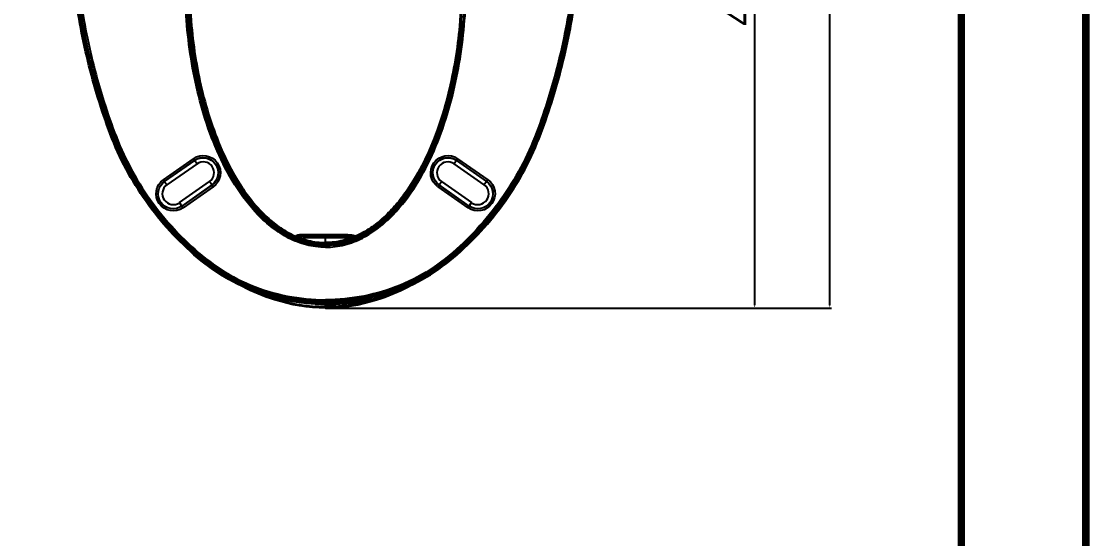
# Model space of a CAD drawing. Header units: millimetres. Extents: x 28 to 2369, y -329 to 1679.
# Drawn here: x 1583 to 2369, y 675 to 1056 of the extents above; entities that cross this region are included whole.
import ezdxf

# ---------------------------------------------------------------- set-up
doc = ezdxf.new("R2010")
doc.units = ezdxf.units.MM
doc.layers.get('Defpoints').update_dxf_attribs({"linetype": 'CONTINUOUS'})
doc.layers.add('1LINE', color=7, linetype='CONTINUOUS')
doc.styles.add('Annotative', font='malgun.ttf')
doc.dimstyles.new('WOO', dxfattribs={"dimtxt": 20, "dimasz": 2, "dimexe": 1.25, "dimexo": 0.3, "dimgap": 1, "dimtad": 1, "dimdec": 1, "dimzin": 1, "dimdsep": 46, "dimtxsty": 'Annotative', "dimcen": 0, "dimclrd": 1, "dimclre": 1, "dimclrt": 2, "dimadec": 0, "dimazin": 0, "dimtfac": 1, "dimtdec": 1, "dimtofl": 0, "dimtmove": 0, "dimatfit": 3, "dimfxl": 0, "dimarcsym": 0})

# ---------------------------------------------------------------- blocks, each defined once
blk = doc.blocks.new('*D14')
at = {"layer": '1LINE', "color": 1, "lineweight": -2}
for p, q in [((1882.84, 1304.92), (2123.76, 1304.92)), ((2122.51, 1302.92), (2122.51, 846.68)), ((1807.34, 844.68), (2123.76, 844.68))]:
    blk.add_line(p, q, dxfattribs=at)
at = {"layer": '1LINE', "color": 1}
for points in [[(2122.18, 1302.92), (2122.84, 1302.92), (2122.51, 1304.92)], [(2122.18, 846.68), (2122.84, 846.68), (2122.51, 844.68)]]:
    blk.add_solid(points, dxfattribs=at)
at = {"layer": 'Defpoints', "color": 0}
for p in [(1882.54, 1304.92, 0), (1807.04, 844.68), (2122.51, 844.68)]:
    blk.add_point(p, dxfattribs=at)
at = {"layer": '1LINE', "color": 2, "insert": (2111.18, 1074.8), "char_height": 20, "attachment_point": 5, "rotation": 90, "style": 'Annotative'}
blk.add_mtext('460', dxfattribs=at)
blk = doc.blocks.new('*D15')
at = {"layer": '1LINE', "color": 1, "lineweight": -2}
for p, q in [((1882.84, 1342.52), (2179.26, 1342.52)), ((2178.01, 846.68), (2178.01, 1340.52)), ((1807.34, 844.68), (2179.26, 844.68))]:
    blk.add_line(p, q, dxfattribs=at)
at = {"layer": '1LINE', "color": 1}
for points in [[(2177.68, 1340.52), (2178.35, 1340.52), (2178.01, 1342.52)], [(2177.68, 846.68), (2178.35, 846.68), (2178.01, 844.68)]]:
    blk.add_solid(points, dxfattribs=at)
at = {"layer": 'Defpoints', "color": 0}
for p in [(1882.54, 1342.52, 0), (2178.01, 1342.52), (1807.04, 844.68)]:
    blk.add_point(p, dxfattribs=at)
at = {"layer": '1LINE', "color": 2, "insert": (2166.68, 1093.6), "char_height": 20, "attachment_point": 5, "rotation": 90, "style": 'Annotative'}
blk.add_mtext('498', dxfattribs=at)

msp = doc.modelspace()

# ---------------------------------------------------------------- linework, layer by layer
at = {"layer": '1LINE'}
for p, q in [((1708.53, 1052.34), (1707.54, 1052.25)), ((1905.55, 1052.34), (1906.55, 1052.25)), ((1687.74, 939.06), (1709.86, 954.55)), ((1688.6, 937.83), (1710.72, 953.32)), ((1688.66, 937.75), (1710.77, 953.24)), ((1709.86, 954.55), (1710.72, 953.32)), ((1710.72, 953.32), (1710.77, 953.24)), ((1710.77, 953.24), (1712.49, 950.78)), ((1903.31, 953.24), (1901.59, 950.78)), ((1903.37, 953.32), (1903.31, 953.24)), ((1903.31, 953.24), (1925.43, 937.75)), ((1904.23, 954.55), (1903.37, 953.32)), ((1903.37, 953.32), (1925.49, 937.83)), ((1904.23, 954.55), (1926.35, 939.06)), ((1712.49, 950.78), (1690.38, 935.29)), ((1923.71, 935.29), (1901.59, 950.78)), ((1688.6, 937.83), (1687.74, 939.06)), ((1688.6, 937.83), (1688.66, 937.75)), ((1688.66, 937.75), (1690.38, 935.29)), ((1699.55, 922.19), (1721.67, 937.67)), ((1723.39, 935.21), (1721.67, 937.67)), ((1890.7, 935.21), (1892.42, 937.67)), ((1892.42, 937.67), (1914.53, 922.19)), ((1925.43, 937.75), (1923.71, 935.29)), ((1925.49, 937.83), (1925.43, 937.75)), ((1926.35, 939.06), (1925.49, 937.83)), ((1723.39, 935.21), (1701.27, 919.73)), ((1723.45, 935.13), (1701.33, 919.65)), ((1724.31, 933.9), (1702.19, 918.42)), ((1723.45, 935.13), (1723.39, 935.21)), ((1724.31, 933.9), (1723.45, 935.13)), ((1890.64, 935.13), (1889.78, 933.9)), ((1911.89, 918.42), (1889.78, 933.9)), ((1890.64, 935.13), (1890.7, 935.21)), ((1912.76, 919.65), (1890.64, 935.13)), ((1912.81, 919.73), (1890.7, 935.21)), ((1701.27, 919.73), (1699.55, 922.19)), ((1701.33, 919.65), (1701.27, 919.73)), ((1701.33, 919.65), (1702.19, 918.42)), ((1912.76, 919.65), (1911.89, 918.42)), ((1912.76, 919.65), (1912.81, 919.73)), ((1912.81, 919.73), (1914.53, 922.19)), ((1823.54, 898.59), (1790.54, 898.59)), ((1790.54, 898.09), (1790.54, 898.59)), ((1790.54, 898.09), (1823.54, 898.09)), ((1823.54, 897.09), (1790.54, 897.09)), ((1790.54, 896.59), (1790.54, 897.09)), ((1790.54, 896.59), (1823.54, 896.59)), ((1823.54, 898.09), (1823.54, 898.59)), ((1823.54, 896.59), (1823.54, 897.09))]:
    msp.add_line(p, q, dxfattribs=at)
at = {"layer": '1LINE', "color": 4, "const_width": 5.55}
for points in [[(35.1, 27.18), (2366.4, 27.18), (2366.4, 1675.74), (35.1, 1675.74)], [(126.69, 85.46), (2274.82, 85.46), (2274.82, 1617.45), (126.69, 1617.45)]]:
    msp.add_lwpolyline(points, close=True, dxfattribs=at)
at = {"layer": '1LINE', "extrusion": (-1.0676e-27, -5.81175e-12, -1)}
for centre, start, end in [((-1717.08, 944.23, 0), 55, 235), ((-1897, 944.23, 0), 305, 125), ((-1694.97, 928.74, 0), 235, 55), ((-1919.12, 928.74, 0), 125, 305)]:
    msp.add_arc(centre, 12.6, start, end, dxfattribs=at)
at = {"layer": '1LINE', "extrusion": (-6.12303e-17, 1.12478e-32, -1)}
for centre, radius, start, end in [((-1717.08, 944.23, 0), 11.1, 55, 235), ((-1717.08, 944.23, 0), 11, 55, 235), ((-1897, 944.23, 0), 11.1, 305, 125), ((-1897, 944.23, 0), 11, 305, 125), ((-1694.97, 928.74, 0), 11.1, 235, 55), ((-1694.97, 928.74, 0), 11, 235, 55), ((-1919.12, 928.74, 0), 11.1, 125, 305), ((-1919.12, 928.74, 0), 11, 125, 305)]:
    msp.add_arc(centre, radius, start, end, dxfattribs=at)
at = {"layer": '1LINE'}
for centre, radius, start, end in [((1717.08, 944.23, 0), 8, 305, 125), ((1897, 944.23, 0), 8, 55, 235), ((1694.97, 928.74, 0), 8, 125, 305), ((1919.12, 928.74, 0), 8, 235, 55), ((1790.54, 878.59, 0), 20, 90, 105.10454), ((1790.54, 878.59, 0), 18.5, 90, 97.88483), ((1823.54, 878.59, 0), 19.5, 76.84595, 90)]:
    msp.add_arc(centre, radius, start, end, dxfattribs=at)
at = {"layer": '1LINE', "extrusion": (0, 0, -1)}
for centre, radius, start, end in [((-1790.54, 878.59, 0), 19.5, 76.84595, 90), ((-1823.54, 878.59, 0), 20, 90, 105.10454), ((-1823.54, 878.59, 0), 18.5, 90, 97.88483)]:
    msp.add_arc(centre, radius, start, end, dxfattribs=at)
at = {"layer": '1LINE'}
for points, knots in [([(1807.04, 847.33), (1797.55, 847.35), (1788.04, 848.28), (1769.61, 851.83), (1760.65, 854.44), (1743.27, 861.42), (1734.77, 865.87), (1719.13, 876.26), (1711.9, 882.21), (1698.16, 895.02), (1691.63, 901.92), (1679.64, 916.34), (1674.13, 923.88), (1664.08, 939.64), (1659.53, 947.87), (1651.51, 964.98), (1648.14, 973.72), (1638.91, 1000.22), (1633.81, 1018.21), (1627.76, 1045.65), (1626, 1054.89), (1623.09, 1073.48), (1621.97, 1082.82), (1619.78, 1101.51), (1618.64, 1110.85), (1616.67, 1129.56), (1615.83, 1138.92), (1613.6, 1167.03), (1612.57, 1185.81), (1611.98, 1204.62)], [0, 0, 0, 0, 0.0625, 0.0625, 0.125, 0.125, 0.1875, 0.1875, 0.25, 0.25, 0.3125, 0.3125, 0.375, 0.375, 0.4375, 0.4375, 0.5, 0.5, 0.625, 0.625, 0.6875, 0.6875, 0.75, 0.75, 0.8125, 0.8125, 0.875, 0.875, 1, 1, 1, 1]), ([(1612.96, 1204.65), (1613.55, 1185.92), (1614.58, 1167.22), (1616.79, 1139.24), (1617.62, 1129.92), (1619.57, 1111.31), (1620.71, 1102.03), (1622.89, 1083.44), (1623.99, 1074.15), (1626.87, 1055.62), (1628.61, 1046.4), (1634.62, 1019.02), (1639.69, 1001.08), (1648.85, 974.64), (1652.19, 965.91), (1660.13, 948.83), (1664.66, 940.61), (1674.64, 924.86), (1680.12, 917.33), (1692.05, 902.93), (1698.54, 896.04), (1712.22, 883.23), (1719.42, 877.28), (1734.98, 866.88), (1743.45, 862.42), (1760.78, 855.43), (1769.72, 852.82), (1788.09, 849.26), (1797.57, 848.34), (1807.04, 848.32)], [0, 0, 0, 0, 0.125, 0.125, 0.1875, 0.1875, 0.25, 0.25, 0.3125, 0.3125, 0.375, 0.375, 0.5, 0.5, 0.5625, 0.5625, 0.625, 0.625, 0.6875, 0.6875, 0.75, 0.75, 0.8125, 0.8125, 0.875, 0.875, 0.9375, 0.9375, 1, 1, 1, 1]), ([(1807.04, 848.56), (1797.58, 848.57), (1788.1, 849.5), (1769.74, 853.05), (1760.82, 855.66), (1743.52, 862.64), (1735.06, 867.09), (1719.49, 877.5), (1712.3, 883.45), (1698.65, 896.24), (1692.16, 903.13), (1680.23, 917.54), (1674.76, 925.08), (1664.78, 940.82), (1660.27, 949.03), (1652.34, 966.11), (1649.01, 974.84), (1639.86, 1001.26), (1634.81, 1019.17), (1628.81, 1046.51), (1627.08, 1055.7), (1624.2, 1074.24), (1623.09, 1083.55), (1620.91, 1102.18), (1619.77, 1111.49), (1617.82, 1130.13), (1616.98, 1139.47), (1614.77, 1167.5), (1613.74, 1186.24), (1613.16, 1204.99)], [0, 0, 0, 0, 0.0625, 0.0625, 0.125, 0.125, 0.1875, 0.1875, 0.25, 0.25, 0.3125, 0.3125, 0.375, 0.375, 0.4375, 0.4375, 0.5, 0.5, 0.625, 0.625, 0.6875, 0.6875, 0.75, 0.75, 0.8125, 0.8125, 0.875, 0.875, 1, 1, 1, 1]), ([(1613.94, 1205.02), (1614.52, 1186.32), (1615.55, 1167.67), (1617.75, 1139.74), (1618.58, 1130.45), (1620.52, 1111.87), (1621.65, 1102.6), (1623.83, 1084.05), (1624.92, 1074.78), (1627.77, 1056.29), (1629.5, 1047.11), (1635.45, 1019.82), (1640.48, 1001.94), (1649.58, 975.57), (1652.88, 966.86), (1660.76, 949.81), (1665.25, 941.59), (1675.17, 925.87), (1680.61, 918.33), (1692.49, 903.94), (1698.95, 897.05), (1712.56, 884.26), (1719.72, 878.31), (1735.23, 867.9), (1743.67, 863.44), (1760.92, 856.45), (1769.82, 853.84), (1788.14, 850.29), (1797.6, 849.36), (1807.04, 849.35)], [0, 0, 0, 0, 0.125, 0.125, 0.1875, 0.1875, 0.25, 0.25, 0.3125, 0.3125, 0.375, 0.375, 0.5, 0.5, 0.5625, 0.5625, 0.625, 0.625, 0.6875, 0.6875, 0.75, 0.75, 0.8125, 0.8125, 0.875, 0.875, 0.9375, 0.9375, 1, 1, 1, 1]), ([(1615.38, 1204.67), (1615.97, 1186.2), (1616.97, 1167.75), (1619.14, 1140.13), (1619.97, 1130.93), (1621.85, 1112.55), (1622.98, 1103.4), (1625.15, 1085.08), (1626.2, 1075.91), (1628.95, 1057.73), (1630.62, 1048.71), (1636.4, 1021.84), (1641.3, 1004.17), (1650.17, 978.04), (1653.38, 969.39), (1661.02, 952.38), (1665.47, 944.03), (1675.29, 928.15), (1680.69, 920.54), (1692.49, 906.03), (1698.92, 899.1), (1712.43, 886.21), (1719.53, 880.21), (1734.93, 869.68), (1743.34, 865.13), (1760.68, 857.98), (1769.63, 855.31), (1788.07, 851.68), (1797.57, 850.73), (1807.04, 850.72)], [0, 0, 0, 0, 0.125, 0.125, 0.1875, 0.1875, 0.25, 0.25, 0.3125, 0.3125, 0.375, 0.375, 0.5, 0.5, 0.5625, 0.5625, 0.625, 0.625, 0.6875, 0.6875, 0.75, 0.75, 0.8125, 0.8125, 0.875, 0.875, 0.9375, 0.9375, 1, 1, 1, 1]), ([(1807.04, 849.35), (1816.49, 849.36), (1825.95, 850.29), (1844.26, 853.84), (1853.16, 856.45), (1870.42, 863.44), (1878.86, 867.9), (1894.37, 878.31), (1901.53, 884.26), (1915.13, 897.05), (1921.6, 903.94), (1933.48, 918.33), (1938.92, 925.87), (1948.84, 941.59), (1953.33, 949.81), (1961.2, 966.86), (1964.51, 975.57), (1973.6, 1001.94), (1978.64, 1019.82), (1984.59, 1047.11), (1986.31, 1056.29), (1989.17, 1074.78), (1990.26, 1084.05), (1992.44, 1102.6), (1993.57, 1111.87), (1995.51, 1130.45), (1996.34, 1139.74), (1998.54, 1167.67), (1999.57, 1186.32), (2000.15, 1205.02)], [0, 0, 0, 0, 0.0625, 0.0625, 0.125, 0.125, 0.1875, 0.1875, 0.25, 0.25, 0.3125, 0.3125, 0.375, 0.375, 0.4375, 0.4375, 0.5, 0.5, 0.625, 0.625, 0.6875, 0.6875, 0.75, 0.75, 0.8125, 0.8125, 0.875, 0.875, 1, 1, 1, 1]), ([(2000.93, 1204.99), (2000.35, 1186.25), (1999.32, 1167.54), (1997.11, 1139.54), (1996.28, 1130.22), (1994.33, 1111.6), (1993.2, 1102.3), (1991.01, 1083.7), (1989.91, 1074.4), (1987.04, 1055.87), (1985.3, 1046.66), (1979.32, 1019.31), (1974.26, 1001.39), (1965.12, 974.95), (1961.79, 966.22), (1953.86, 949.13), (1949.35, 940.9), (1939.38, 925.15), (1933.91, 917.61), (1921.98, 903.19), (1915.49, 896.29), (1901.83, 883.49), (1894.65, 877.53), (1879.07, 867.12), (1870.61, 862.65), (1853.3, 855.67), (1844.38, 853.05), (1826.01, 849.5), (1816.51, 848.57), (1807.04, 848.56)], [0, 0, 0, 0, 0.125, 0.125, 0.1875, 0.1875, 0.25, 0.25, 0.3125, 0.3125, 0.375, 0.375, 0.5, 0.5, 0.5625, 0.5625, 0.625, 0.625, 0.6875, 0.6875, 0.75, 0.75, 0.8125, 0.8125, 0.875, 0.875, 0.9375, 0.9375, 1, 1, 1, 1]), ([(1998.7, 1204.67), (1998.12, 1186.2), (1997.11, 1167.75), (1994.95, 1140.13), (1994.12, 1130.93), (1992.24, 1112.55), (1991.11, 1103.4), (1988.94, 1085.08), (1987.88, 1075.91), (1985.14, 1057.73), (1983.47, 1048.71), (1977.69, 1021.84), (1972.78, 1004.17), (1963.91, 978.04), (1960.71, 969.39), (1953.07, 952.38), (1948.62, 944.03), (1938.79, 928.15), (1933.4, 920.54), (1921.6, 906.03), (1915.17, 899.1), (1901.66, 886.21), (1894.55, 880.21), (1879.16, 869.68), (1870.75, 865.13), (1853.41, 857.98), (1844.46, 855.31), (1826.02, 851.68), (1816.52, 850.73), (1807.04, 850.72)], [0, 0, 0, 0, 0.125, 0.125, 0.1875, 0.1875, 0.25, 0.25, 0.3125, 0.3125, 0.375, 0.375, 0.5, 0.5, 0.5625, 0.5625, 0.625, 0.625, 0.6875, 0.6875, 0.75, 0.75, 0.8125, 0.8125, 0.875, 0.875, 0.9375, 0.9375, 1, 1, 1, 1]), ([(1807.04, 850.23), (1816.1, 850.24), (1825.1, 851.08), (1842.98, 854.43), (1851.89, 856.96), (1869.43, 863.93), (1877.68, 868.25), (1893.18, 878.52), (1900.45, 884.51), (1921, 903.74), (1932.84, 918), (1947.78, 941.56), (1952.32, 949.83), (1960.22, 966.84), (1963.53, 975.55), (1972.64, 1001.91), (1977.68, 1019.8), (1983.66, 1047.12), (1985.4, 1056.34), (1988.24, 1074.8), (1989.32, 1084.06), (1991.51, 1102.57), (1992.66, 1111.82), (1994.56, 1130.34), (1995.4, 1139.62), (1997.59, 1167.45), (1998.61, 1186.04), (1999.2, 1204.65)], [0, 0, 0, 0, 0.0625, 0.0625, 0.125, 0.125, 0.1875, 0.1875, 0.25, 0.25, 0.375, 0.375, 0.4375, 0.4375, 0.5, 0.5, 0.625, 0.625, 0.6875, 0.6875, 0.75, 0.75, 0.8125, 0.8125, 0.875, 0.875, 1, 1, 1, 1]), ([(2001.13, 1204.65), (2000.54, 1185.92), (1999.51, 1167.22), (1997.3, 1139.24), (1996.46, 1129.92), (1994.51, 1111.31), (1993.38, 1102.03), (1991.2, 1083.44), (1990.1, 1074.15), (1987.22, 1055.62), (1985.47, 1046.4), (1979.47, 1019.02), (1974.4, 1001.08), (1965.24, 974.64), (1961.9, 965.91), (1953.95, 948.83), (1949.43, 940.61), (1939.44, 924.86), (1933.97, 917.33), (1922.04, 902.93), (1915.54, 896.04), (1901.87, 883.23), (1894.67, 877.28), (1879.1, 866.88), (1870.63, 862.42), (1853.3, 855.43), (1844.37, 852.82), (1826, 849.26), (1816.52, 848.34), (1807.04, 848.32)], [0, 0, 0, 0, 0.125, 0.125, 0.1875, 0.1875, 0.25, 0.25, 0.3125, 0.3125, 0.375, 0.375, 0.5, 0.5, 0.5625, 0.5625, 0.625, 0.625, 0.6875, 0.6875, 0.75, 0.75, 0.8125, 0.8125, 0.875, 0.875, 0.9375, 0.9375, 1, 1, 1, 1]), ([(1807.04, 847.33), (1816.54, 847.35), (1826.05, 848.28), (1844.48, 851.83), (1853.44, 854.44), (1870.82, 861.42), (1879.32, 865.87), (1894.96, 876.26), (1902.19, 882.21), (1915.93, 895.02), (1922.45, 901.92), (1934.45, 916.34), (1939.96, 923.88), (1950.01, 939.64), (1954.56, 947.87), (1962.58, 964.98), (1965.95, 973.72), (1975.18, 1000.22), (1980.28, 1018.21), (1986.33, 1045.65), (1988.09, 1054.89), (1991, 1073.48), (1992.12, 1082.82), (1994.31, 1101.51), (1995.45, 1110.85), (1997.42, 1129.56), (1998.26, 1138.92), (2000.48, 1167.03), (2001.51, 1185.81), (2002.11, 1204.62)], [0, 0, 0, 0, 0.0625, 0.0625, 0.125, 0.125, 0.1875, 0.1875, 0.25, 0.25, 0.3125, 0.3125, 0.375, 0.375, 0.4375, 0.4375, 0.5, 0.5, 0.625, 0.625, 0.6875, 0.6875, 0.75, 0.75, 0.8125, 0.8125, 0.875, 0.875, 1, 1, 1, 1]), ([(1707.54, 1052.25), (1706.58, 1062.76), (1706.09, 1073.25), (1705.99, 1088.96), (1706.2, 1094.18), (1707.43, 1104.58), (1708.4, 1109.76), (1711.09, 1120.09), (1712.82, 1125.21), (1716.93, 1135.03), (1719.32, 1139.76), (1724.79, 1148.9), (1727.89, 1153.31), (1734.65, 1161.56), (1738.31, 1165.42), (1742.26, 1168.99)], [0, 0, 0, 0, 0.25, 0.25, 0.375, 0.375, 0.5, 0.5, 0.625, 0.625, 0.75, 0.75, 0.875, 0.875, 1, 1, 1, 1]), ([(1742.75, 1168.22), (1738.84, 1164.67), (1735.21, 1160.84), (1728.53, 1152.64), (1725.47, 1148.25), (1720.07, 1139.18), (1717.71, 1134.47), (1713.66, 1124.73), (1711.95, 1119.64), (1709.31, 1109.39), (1708.36, 1104.25), (1707.17, 1093.93), (1706.98, 1088.75), (1707.09, 1073.17), (1707.58, 1062.77), (1708.53, 1052.34)], [0, 0, 0, 0, 0.125, 0.125, 0.25, 0.25, 0.375, 0.375, 0.5, 0.5, 0.625, 0.625, 0.75, 0.75, 1, 1, 1, 1]), ([(1871.33, 1168.22), (1875.25, 1164.67), (1878.87, 1160.84), (1885.55, 1152.64), (1888.62, 1148.25), (1894.02, 1139.18), (1896.38, 1134.47), (1900.43, 1124.73), (1902.13, 1119.64), (1904.78, 1109.39), (1905.73, 1104.25), (1906.92, 1093.93), (1907.11, 1088.75), (1907, 1073.17), (1906.51, 1062.77), (1905.55, 1052.34)], [0, 0, 0, 0, 0.125, 0.125, 0.25, 0.25, 0.375, 0.375, 0.5, 0.5, 0.625, 0.625, 0.75, 0.75, 1, 1, 1, 1]), ([(1906.55, 1052.25), (1907.51, 1062.76), (1908, 1073.25), (1908.09, 1088.96), (1907.89, 1094.18), (1906.66, 1104.58), (1905.69, 1109.76), (1903, 1120.09), (1901.27, 1125.21), (1897.16, 1135.03), (1894.76, 1139.76), (1889.3, 1148.9), (1886.2, 1153.31), (1879.44, 1161.56), (1875.78, 1165.42), (1871.83, 1168.99)], [0, 0, 0, 0, 0.25, 0.25, 0.375, 0.375, 0.5, 0.5, 0.625, 0.625, 0.75, 0.75, 0.875, 0.875, 1, 1, 1, 1]), ([(1707.85, 1099.86), (1707.82, 1099.6), (1707.79, 1099.35), (1707.17, 1093.93), (1706.98, 1088.75), (1707.09, 1073.17), (1707.58, 1062.77), (1708.53, 1052.34)], [0, 0, 0, 0, 0.016353, 0.016353, 0.344235, 0.344235, 1, 1, 1, 1]), ([(1807.04, 889.38), (1802.29, 889.38), (1797.64, 889.99), (1788.55, 892.3), (1784.08, 894.04), (1775.72, 898.3), (1771.74, 900.87), (1764.25, 906.62), (1760.77, 909.75), (1751, 919.8), (1745.31, 927.36), (1735.29, 943.36), (1730.99, 951.76), (1719.71, 977.69), (1714.39, 995.77), (1706.82, 1032.7), (1704.63, 1051.48), (1703.85, 1070.31)], [0, 0, 0, 0, 0.0625, 0.0625, 0.125, 0.125, 0.1875, 0.1875, 0.25, 0.25, 0.375, 0.375, 0.5, 0.5, 0.75, 0.75, 1, 1, 1, 1]), ([(1807.04, 889.38), (1811.8, 889.38), (1816.44, 889.99), (1825.54, 892.3), (1830, 894.04), (1838.37, 898.3), (1842.35, 900.87), (1849.84, 906.62), (1853.32, 909.75), (1863.09, 919.8), (1868.78, 927.36), (1878.8, 943.36), (1883.1, 951.76), (1894.37, 977.69), (1899.7, 995.77), (1907.27, 1032.7), (1909.46, 1051.48), (1910.24, 1070.31)], [0, 0, 0, 0, 0.0625, 0.0625, 0.125, 0.125, 0.1875, 0.1875, 0.25, 0.25, 0.375, 0.375, 0.5, 0.5, 0.75, 0.75, 1, 1, 1, 1]), ([(1807.04, 890.62), (1802.43, 890.62), (1797.91, 891.21), (1789.04, 893.45), (1784.72, 895.12), (1776.64, 899.2), (1772.82, 901.63), (1765.54, 907.14), (1762.11, 910.2), (1752.55, 919.87), (1747.04, 927.08), (1737.2, 942.47), (1732.99, 950.5), (1721.89, 975.3), (1716.48, 992.86), (1708.74, 1028.38), (1706.38, 1046.49), (1705.34, 1064.68)], [0, 0, 0, 0, 0.0625, 0.0625, 0.125, 0.125, 0.1875, 0.1875, 0.25, 0.25, 0.375, 0.375, 0.5, 0.5, 0.75, 0.75, 1, 1, 1, 1]), ([(1908.74, 1064.68), (1907.7, 1046.48), (1905.36, 1028.51), (1899.6, 1001.99), (1897.3, 993.22), (1891.8, 975.84), (1888.6, 967.28), (1881.2, 950.7), (1876.99, 942.65), (1867.14, 927.21), (1861.63, 919.98), (1852.06, 910.28), (1848.62, 907.21), (1841.34, 901.68), (1837.51, 899.24), (1829.42, 895.14), (1825.09, 893.46), (1816.2, 891.21), (1811.67, 890.62), (1807.04, 890.62)], [0, 0, 0, 0, 0.25, 0.25, 0.375, 0.375, 0.5, 0.5, 0.625, 0.625, 0.75, 0.75, 0.8125, 0.8125, 0.875, 0.875, 0.9375, 0.9375, 1, 1, 1, 1]), ([(1706.98, 1055.59), (1708.4, 1038.34), (1711.03, 1021.19), (1719.12, 987.55), (1724.56, 971.02), (1735.64, 947.55), (1739.83, 939.95), (1749.43, 925.57), (1754.85, 918.76), (1767.25, 906.68), (1774.25, 901.39), (1789.8, 893.83), (1798.39, 891.62), (1807.04, 891.62)], [0, 0, 0, 0, 0.25, 0.25, 0.5, 0.5, 0.625, 0.625, 0.75, 0.75, 0.875, 0.875, 1, 1, 1, 1]), ([(1807.04, 891.62), (1815.69, 891.62), (1824.29, 893.83), (1839.84, 901.39), (1846.83, 906.68), (1859.24, 918.76), (1864.66, 925.57), (1874.25, 939.95), (1878.44, 947.55), (1889.52, 971.02), (1894.97, 987.55), (1903.06, 1021.19), (1905.69, 1038.34), (1907.11, 1055.59)], [0, 0, 0, 0, 0.125, 0.125, 0.25, 0.25, 0.375, 0.375, 0.5, 0.5, 0.75, 0.75, 1, 1, 1, 1]), ([(1706.17, 1045.98), (1707.31, 1035.41), (1708.93, 1024.89), (1714.83, 996.06), (1720.12, 978.13), (1731.17, 952.54), (1735.39, 944.22), (1745.34, 928.18), (1751.02, 920.56), (1760.76, 910.45), (1764.23, 907.29), (1771.7, 901.49), (1775.68, 898.9), (1784.05, 894.59), (1788.51, 892.84), (1797.62, 890.49), (1802.28, 889.88), (1807.04, 889.88)], [0, 0, 0, 0, 0.15883, 0.15883, 0.43922, 0.43922, 0.579415, 0.579415, 0.71961, 0.71961, 0.789707, 0.789707, 0.859805, 0.859805, 0.929902, 0.929902, 1, 1, 1, 1]), ([(1807.04, 891.84), (1798.4, 891.84), (1789.9, 894.05), (1778.39, 899.63), (1774.7, 901.88), (1767.77, 906.92), (1764.53, 909.69), (1755.33, 918.59), (1749.92, 925.35), (1740.5, 939.34), (1736.42, 946.66), (1729.15, 961.78), (1725.98, 969.59), (1720.38, 985.59), (1717.97, 993.78), (1711.81, 1018.52), (1709.09, 1035.31), (1707.54, 1052.25)], [0, 0, 0, 0, 0.125, 0.125, 0.1875, 0.1875, 0.25, 0.25, 0.375, 0.375, 0.5, 0.5, 0.625, 0.625, 0.75, 0.75, 1, 1, 1, 1]), ([(1708.53, 1052.34), (1710.07, 1035.52), (1712.75, 1018.93), (1720.84, 986.3), (1726.28, 970.18), (1737.05, 947.6), (1741.09, 940.31), (1748.07, 929.86), (1750.55, 926.46), (1755.91, 919.86), (1758.77, 916.68), (1764.84, 910.75), (1768.05, 907.98), (1774.9, 902.94), (1778.56, 900.68), (1786.17, 896.94), (1790.15, 895.44), (1798.49, 893.38), (1802.75, 892.84), (1807.04, 892.84)], [0, 0, 0, 0, 0.25, 0.25, 0.5, 0.5, 0.625, 0.625, 0.6875, 0.6875, 0.75, 0.75, 0.8125, 0.8125, 0.875, 0.875, 0.9375, 0.9375, 1, 1, 1, 1]), ([(1905.55, 1052.34), (1904.01, 1035.52), (1901.33, 1018.93), (1893.24, 986.3), (1887.81, 970.18), (1877.04, 947.6), (1873, 940.31), (1866.02, 929.86), (1863.54, 926.46), (1858.18, 919.86), (1855.32, 916.68), (1849.25, 910.75), (1846.04, 907.98), (1839.19, 902.94), (1835.52, 900.68), (1827.92, 896.94), (1823.94, 895.44), (1815.6, 893.38), (1811.34, 892.84), (1807.04, 892.84)], [0, 0, 0, 0, 0.25, 0.25, 0.5, 0.5, 0.625, 0.625, 0.6875, 0.6875, 0.75, 0.75, 0.8125, 0.8125, 0.875, 0.875, 0.9375, 0.9375, 1, 1, 1, 1]), ([(1807.04, 891.84), (1815.69, 891.84), (1824.19, 894.05), (1835.69, 899.63), (1839.39, 901.88), (1846.32, 906.92), (1849.56, 909.69), (1858.76, 918.59), (1864.17, 925.35), (1873.58, 939.34), (1877.67, 946.66), (1884.94, 961.78), (1888.11, 969.59), (1893.71, 985.59), (1896.12, 993.78), (1902.28, 1018.52), (1905, 1035.31), (1906.55, 1052.25)], [0, 0, 0, 0, 0.125, 0.125, 0.1875, 0.1875, 0.25, 0.25, 0.375, 0.375, 0.5, 0.5, 0.625, 0.625, 0.75, 0.75, 1, 1, 1, 1]), ([(1907.92, 1045.98), (1906.77, 1035.41), (1905.15, 1024.89), (1899.26, 996.06), (1893.97, 978.13), (1882.91, 952.54), (1878.7, 944.22), (1868.74, 928.18), (1863.07, 920.56), (1853.32, 910.45), (1849.86, 907.29), (1842.38, 901.49), (1838.4, 898.9), (1830.04, 894.59), (1825.57, 892.84), (1818.24, 890.95), (1815.42, 890.44), (1812.57, 890.15)], [0, 0, 0, 0, 0.163294, 0.163294, 0.451564, 0.451564, 0.5957, 0.5957, 0.739835, 0.739835, 0.811903, 0.811903, 0.88397, 0.88397, 0.956038, 0.956038, 1, 1, 1, 1]), ([(1807.04, 850.23), (1797.58, 850.24), (1788.27, 851.15), (1774.52, 853.83), (1769.98, 854.94), (1760.96, 857.61), (1756.48, 859.19), (1743.45, 864.52), (1735.24, 868.92), (1719.74, 879.41), (1712.45, 885.54), (1692.1, 904.86), (1680.25, 919.3), (1665.29, 943.33), (1660.88, 951.57), (1654.97, 964.6), (1653.07, 969.24), (1651.29, 973.91)], [0, 0, 0, 0, 0.132648, 0.132648, 0.198972, 0.198972, 0.265296, 0.265296, 0.397944, 0.397944, 0.530592, 0.530592, 0.795888, 0.795888, 0.928536, 0.928536, 1, 1, 1, 1]), ([(1807.04, 892.84), (1807.04, 892.85), (1807.04, 892.84), (1807.04, 892.78), (1807.04, 892.73), (1807.04, 892.61), (1807.04, 892.53), (1807.04, 892.35), (1807.04, 892.25), (1807.04, 892.04), (1807.04, 891.94), (1807.04, 891.84)], [0, 0, 0, 0, 0.204433, 0.204433, 0.408865, 0.408865, 0.613298, 0.613298, 0.81773, 0.81773, 1, 1, 1, 1]), ([(1807.04, 891.62), (1807.04, 891.62), (1807.04, 891.6), (1807.04, 891.53), (1807.04, 891.47), (1807.04, 891.33), (1807.04, 891.24), (1807.04, 891.05), (1807.04, 890.95), (1807.04, 890.77), (1807.04, 890.69), (1807.04, 890.62)], [0, 0, 0, 0, 0.214745, 0.214745, 0.42949, 0.42949, 0.644235, 0.644235, 0.85898, 0.85898, 1, 1, 1, 1]), ([(1807.04, 844.68), (1794.31, 844.68), (1781.5, 846.91), (1761.34, 853.27), (1753.48, 856.56), (1745.88, 860.47)], [0, 0, 0, 0, 0.594707, 0.594707, 1, 1, 1, 1]), ([(1807.04, 844.68), (1819.78, 844.68), (1832.59, 846.91), (1852.75, 853.27), (1860.61, 856.56), (1868.2, 860.47)], [0, 0, 0, 0, 0.594707, 0.594707, 1, 1, 1, 1]), ([(1769.12, 851.79), (1769.28, 851.74), (1769.44, 851.69), (1775.58, 849.75), (1781.76, 848.23), (1794.33, 846.17), (1800.66, 845.62), (1807.04, 845.63)], [0, 0, 0, 0, 0.01332, 0.01332, 0.50666, 0.50666, 1, 1, 1, 1]), ([(1844.97, 851.79), (1844.81, 851.74), (1844.65, 851.69), (1838.51, 849.75), (1832.32, 848.23), (1819.76, 846.17), (1813.43, 845.62), (1807.04, 845.63)], [0, 0, 0, 0, 0.01332, 0.01332, 0.50666, 0.50666, 1, 1, 1, 1]), ([(1807.04, 849.35), (1807.04, 849.26), (1807.04, 849.17), (1807.04, 849), (1807.04, 848.92), (1807.04, 848.78), (1807.04, 848.72), (1807.04, 848.63), (1807.04, 848.59), (1807.04, 848.55), (1807.04, 848.55), (1807.04, 848.56)], [0, 0, 0, 0, 0.195615, 0.195615, 0.391231, 0.391231, 0.586846, 0.586846, 0.782462, 0.782462, 1, 1, 1, 1]), ([(1807.04, 848.32), (1807.04, 848.21), (1807.04, 848.1), (1807.04, 847.89), (1807.04, 847.79), (1807.04, 847.61), (1807.04, 847.53), (1807.04, 847.42), (1807.04, 847.37), (1807.04, 847.32), (1807.04, 847.32), (1807.04, 847.33)], [0, 0, 0, 0, 0.195616, 0.195616, 0.391231, 0.391231, 0.586847, 0.586847, 0.782462, 0.782462, 1, 1, 1, 1]), ([(1807.04, 847.49), (1807.04, 847.47), (1807.04, 847.43), (1807.04, 847.35), (1807.04, 847.31), (1807.04, 847.21), (1807.04, 847.15), (1807.04, 847.08), (1807.04, 847.07), (1807.04, 847.06)], [0, 0, 0, 0, 0.310151, 0.310151, 0.620303, 0.620303, 0.930455, 0.930455, 1, 1, 1, 1]), ([(1807.04, 845.63), (1807.04, 845.52), (1807.04, 845.4), (1807.04, 845.19), (1807.04, 845.08), (1807.04, 844.9), (1807.04, 844.82), (1807.04, 844.7), (1807.04, 844.65), (1807.04, 844.59), (1807.04, 844.58), (1807.04, 844.6), (1807.04, 844.63), (1807.04, 844.68)], [0, 0, 0, 0, 0.164297, 0.164297, 0.328593, 0.328593, 0.49289, 0.49289, 0.657187, 0.657187, 0.821483, 0.821483, 1, 1, 1, 1])]:
    msp.add_open_spline(points, degree=3, knots=knots, dxfattribs=at)
for points in [[(1707.01, 1055.25), (1707.19, 1054.25), (1707.36, 1053.25), (1707.54, 1052.25)], [(1807.04, 898.99), (1807.04, 898.86), (1807.04, 898.73), (1807.04, 898.59)], [(1807.04, 896.59), (1807.04, 896.39), (1807.04, 896.19), (1807.04, 895.99)], [(1807.04, 892.84), (1807.04, 893.89), (1807.04, 894.94), (1807.04, 895.99)], [(1807.04, 847.06), (1804.51, 847.06), (1802, 847.14), (1799.5, 847.31)], [(1807.04, 847.06), (1809.57, 847.06), (1812.09, 847.14), (1814.59, 847.31)]]:
    msp.add_open_spline(points, degree=3, dxfattribs=at)
for points, weights in [([(1807.04, 846.3), (1807.04, 846.68), (1807.04, 847.06)], [0.999937184635, 0.999934341807, 0.999931507759]), ([(1807.04, 845.63), (1807.04, 845.96), (1807.04, 846.3)], [0.999942181245, 0.999939679559, 0.999937184635])]:
    msp.add_rational_spline(points, weights, degree=2, dxfattribs=at)

# ---------------------------------------------------------------- dimensions: what is measured, and where the dimension line sits
for base, p1, p2, picture, middle in [((2178.01, 1342.52), (1807.04, 844.68), (1882.54, 1342.52, 0), '*D15', (2178.01, 1093.6)), ((2122.51, 844.68), (1882.54, 1304.92, 0), (1807.04, 844.68), '*D14', (2122.51, 1074.8))]:
    dim = msp.add_linear_dim(base=base, p1=p1, p2=p2, angle=90, dimstyle='WOO', override={"dimdec": 0}, dxfattribs=at)
    dim.commit()
    dim.dimension.update_dxf_attribs({"geometry": picture, "text_midpoint": middle, "dimtype": 160})

doc.saveas('drawing.dxf')
